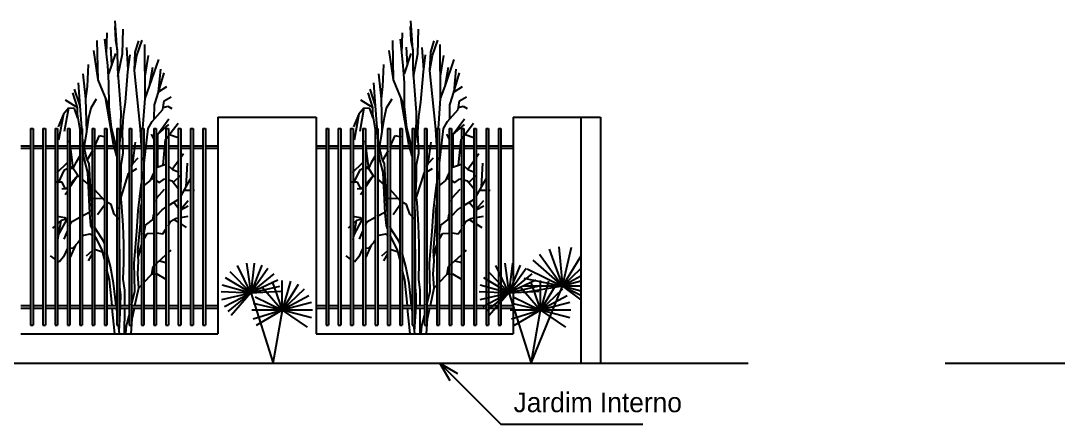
# Model space of a CAD drawing. Header units: millimetres. Extents: x 237 to 339, y 16 to 52.
# Drawn here: x 252.99 to 263.52, y 41.85 to 45.95 of the extents above; entities that cross this region are included whole.
import ezdxf

# ---------------------------------------------------------------- set-up
doc = ezdxf.new("R2010")
doc.units = ezdxf.units.MM
doc.header["$LTSCALE"] = 0.6
doc.header["$MEASUREMENT"] = 0
for name, color, linetype in [('0.1', 1, 'Continuous'), ('0.4', 4, 'Continuous'), ('02', 2, 'Continuous'), ('AR-ALV', 5, 'Continuous'), ('VEGETAÇAO', 76, 'Continuous')]:
    doc.layers.add(name, color=color, linetype=linetype)
doc.styles.add('stylUS BT', font='stylu.ttf', dxfattribs={"width": 1.5})
doc.dimstyles.new('ARQ_100', dxfattribs={"dimtxt": 0.125, "dimasz": 0.2, "dimexe": 0.1, "dimexo": 0.1, "dimgap": 0.1, "dimtad": 1, "dimzin": 6, "dimtxsty": 'stylUS BT', "dimblk1": 'DOTSMALL', "dimblk2": 'DOTSMALL', "dimsah": 1, "dimcen": 0.1, "dimdle": 0.1, "dimclrd": 256, "dimclre": 256, "dimclrt": 2, "dimaunit": 1, "dimadec": 0, "dimazin": 0, "dimtfac": 1, "dimtmove": 2, "dimatfit": 3, "dimldrblk": 'OPEN30', "dimfxl": 1, "dimtolj": 1, "dimtzin": 0, "dimarcsym": 0})

# ---------------------------------------------------------------- blocks, each defined once
blk = doc.blocks.new('_DOTSMALL')
at = {"color": 0, "linetype": 'ByBlock', "const_width": 0.5}
blk.add_lwpolyline([(-0.0625, 0, 1), (0.0625, 0, 1)], format="xyb", close=True, dxfattribs=at)
blk = doc.blocks.new('_Open30')
at = {"layer": 'AR-ALV', "color": 0, "lineweight": -2}
for p, q in [((-1, 0.268), (0, 0)), ((0, 0), (-1, -0.268)), ((0, 0), (-1, 0))]:
    blk.add_line(p, q, dxfattribs=at)

msp = doc.modelspace()

# ---------------------------------------------------------------- linework, layer by layer
at = {"layer": '0.1', "lineweight": -3}
for p, q in [((253.085, 44.857), (253.085, 42.857)), ((253.085, 44.857), (253.11, 44.857)), ((253.11, 44.857), (253.11, 42.857)), ((253.21, 44.857), (253.21, 42.857)), ((253.21, 44.857), (253.235, 44.857)), ((253.235, 44.857), (253.235, 42.857)), ((253.335, 44.857), (253.335, 42.857)), ((253.335, 44.857), (253.36, 44.857)), ((253.36, 44.857), (253.36, 42.857)), ((253.46, 44.857), (253.46, 42.857)), ((253.46, 44.857), (253.485, 44.857)), ((253.485, 44.857), (253.485, 42.857)), ((253.585, 44.857), (253.585, 42.857)), ((253.585, 44.857), (253.61, 44.857)), ((253.61, 44.857), (253.61, 42.857)), ((253.71, 44.857), (253.71, 42.857)), ((253.71, 44.857), (253.735, 44.857)), ((253.735, 44.857), (253.735, 42.857)), ((253.835, 44.857), (253.835, 42.857)), ((253.835, 44.857), (253.86, 44.857)), ((253.86, 44.857), (253.86, 42.857)), ((253.96, 44.857), (253.96, 42.857)), ((253.96, 44.857), (253.985, 44.857)), ((253.985, 44.857), (253.985, 42.857)), ((254.085, 44.857), (254.085, 42.857)), ((254.085, 44.857), (254.11, 44.857)), ((254.11, 44.857), (254.11, 42.857)), ((254.21, 44.857), (254.21, 42.857)), ((254.21, 44.857), (254.235, 44.857)), ((254.235, 44.857), (254.235, 42.857)), ((254.335, 44.857), (254.335, 42.857)), ((254.335, 44.857), (254.36, 44.857)), ((254.36, 44.857), (254.36, 42.857)), ((254.46, 44.857), (254.46, 42.857)), ((254.46, 44.857), (254.485, 44.857)), ((254.485, 44.857), (254.485, 42.857)), ((254.585, 44.857), (254.585, 42.857)), ((254.585, 44.857), (254.61, 44.857)), ((254.61, 44.857), (254.61, 42.857)), ((254.71, 44.857), (254.71, 42.857)), ((254.71, 44.857), (254.735, 44.857)), ((254.735, 44.857), (254.735, 42.857)), ((254.835, 44.857), (254.835, 42.857)), ((254.835, 44.857), (254.86, 44.857)), ((254.86, 44.857), (254.86, 42.857)), ((256.085, 44.857), (256.085, 42.857)), ((256.085, 44.857), (256.11, 44.857)), ((256.11, 44.857), (256.11, 42.857)), ((256.21, 44.857), (256.21, 42.857)), ((256.21, 44.857), (256.235, 44.857)), ((256.235, 44.857), (256.235, 42.857)), ((256.335, 44.857), (256.335, 42.857)), ((256.335, 44.857), (256.36, 44.857)), ((256.36, 44.857), (256.36, 42.857)), ((256.46, 44.857), (256.46, 42.857)), ((256.46, 44.857), (256.485, 44.857)), ((256.485, 44.857), (256.485, 42.857)), ((256.585, 44.857), (256.585, 42.857)), ((256.585, 44.857), (256.61, 44.857)), ((256.61, 44.857), (256.61, 42.857)), ((256.71, 44.857), (256.71, 42.857)), ((256.71, 44.857), (256.735, 44.857)), ((256.735, 44.857), (256.735, 42.857)), ((256.835, 44.857), (256.835, 42.857)), ((256.835, 44.857), (256.86, 44.857)), ((256.86, 44.857), (256.86, 42.857)), ((256.96, 44.857), (256.96, 42.857)), ((256.96, 44.857), (256.985, 44.857)), ((256.985, 44.857), (256.985, 42.857)), ((257.085, 44.857), (257.085, 42.857)), ((257.085, 44.857), (257.11, 44.857)), ((257.11, 44.857), (257.11, 42.857)), ((257.21, 44.857), (257.21, 42.857)), ((257.21, 44.857), (257.235, 44.857)), ((257.235, 44.857), (257.235, 42.857)), ((257.335, 44.857), (257.335, 42.857)), ((257.335, 44.857), (257.36, 44.857)), ((257.36, 44.857), (257.36, 42.857)), ((257.46, 44.857), (257.46, 42.857)), ((257.46, 44.857), (257.485, 44.857)), ((257.485, 44.857), (257.485, 42.857)), ((257.585, 44.857), (257.585, 42.857)), ((257.585, 44.857), (257.61, 44.857)), ((257.61, 44.857), (257.61, 42.857)), ((257.71, 44.857), (257.71, 42.857)), ((257.71, 44.857), (257.735, 44.857)), ((257.735, 44.857), (257.735, 42.857)), ((257.835, 44.857), (257.835, 42.857)), ((257.835, 44.857), (257.86, 44.857)), ((257.86, 44.857), (257.86, 42.857)), ((252.985, 44.682), (253.085, 44.682)), ((253.11, 44.682), (253.21, 44.682)), ((253.235, 44.682), (253.335, 44.682)), ((253.36, 44.682), (253.46, 44.682)), ((253.485, 44.682), (253.585, 44.682)), ((253.61, 44.682), (253.71, 44.682)), ((253.735, 44.682), (253.835, 44.682)), ((253.86, 44.682), (253.96, 44.682)), ((253.985, 44.682), (254.085, 44.682)), ((254.11, 44.682), (254.21, 44.682)), ((254.235, 44.682), (254.335, 44.682)), ((254.36, 44.682), (254.46, 44.682)), ((254.485, 44.682), (254.585, 44.682)), ((254.61, 44.682), (254.71, 44.682)), ((254.735, 44.682), (254.835, 44.682)), ((254.86, 44.682), (254.985, 44.682)), ((255.985, 44.682), (256.085, 44.682)), ((256.11, 44.682), (256.21, 44.682)), ((256.235, 44.682), (256.335, 44.682)), ((256.36, 44.682), (256.46, 44.682)), ((256.485, 44.682), (256.585, 44.682)), ((256.61, 44.682), (256.71, 44.682)), ((256.735, 44.682), (256.835, 44.682)), ((256.86, 44.682), (256.96, 44.682)), ((256.985, 44.682), (257.085, 44.682)), ((257.11, 44.682), (257.21, 44.682)), ((257.235, 44.682), (257.335, 44.682)), ((257.36, 44.682), (257.46, 44.682)), ((257.485, 44.682), (257.585, 44.682)), ((257.61, 44.682), (257.71, 44.682)), ((257.735, 44.682), (257.835, 44.682)), ((257.86, 44.682), (257.985, 44.682)), ((252.985, 44.657), (253.085, 44.657)), ((253.11, 44.657), (253.21, 44.657)), ((253.235, 44.657), (253.335, 44.657)), ((253.36, 44.657), (253.46, 44.657)), ((253.485, 44.657), (253.585, 44.657)), ((253.61, 44.657), (253.71, 44.657)), ((253.735, 44.657), (253.835, 44.657)), ((253.86, 44.657), (253.96, 44.657)), ((253.985, 44.657), (254.085, 44.657)), ((254.11, 44.657), (254.21, 44.657)), ((254.235, 44.657), (254.335, 44.657)), ((254.36, 44.657), (254.46, 44.657)), ((254.485, 44.657), (254.585, 44.657)), ((254.61, 44.657), (254.71, 44.657)), ((254.735, 44.657), (254.835, 44.657)), ((254.86, 44.657), (254.985, 44.657)), ((255.985, 44.657), (256.085, 44.657)), ((256.11, 44.657), (256.21, 44.657)), ((256.235, 44.657), (256.335, 44.657)), ((256.36, 44.657), (256.46, 44.657)), ((256.485, 44.657), (256.585, 44.657)), ((256.61, 44.657), (256.71, 44.657)), ((256.735, 44.657), (256.835, 44.657)), ((256.86, 44.657), (256.96, 44.657)), ((256.985, 44.657), (257.085, 44.657)), ((257.11, 44.657), (257.21, 44.657)), ((257.235, 44.657), (257.335, 44.657)), ((257.36, 44.657), (257.46, 44.657)), ((257.485, 44.657), (257.585, 44.657)), ((257.61, 44.657), (257.71, 44.657)), ((257.735, 44.657), (257.835, 44.657)), ((257.86, 44.657), (257.985, 44.657)), ((252.985, 43.057), (253.085, 43.057)), ((252.985, 43.032), (253.085, 43.032)), ((253.11, 43.057), (253.21, 43.057)), ((253.11, 43.032), (253.21, 43.032)), ((253.235, 43.057), (253.335, 43.057)), ((253.235, 43.032), (253.335, 43.032)), ((253.36, 43.057), (253.46, 43.057)), ((253.36, 43.032), (253.46, 43.032)), ((253.485, 43.057), (253.585, 43.057)), ((253.485, 43.032), (253.585, 43.032)), ((253.61, 43.057), (253.71, 43.057)), ((253.61, 43.032), (253.71, 43.032)), ((253.735, 43.057), (253.835, 43.057)), ((253.735, 43.032), (253.835, 43.032)), ((253.86, 43.057), (253.96, 43.057)), ((253.86, 43.032), (253.96, 43.032)), ((253.985, 43.057), (254.085, 43.057)), ((253.985, 43.032), (254.085, 43.032)), ((254.11, 43.057), (254.21, 43.057)), ((254.11, 43.032), (254.21, 43.032)), ((254.235, 43.057), (254.335, 43.057)), ((254.235, 43.032), (254.335, 43.032)), ((254.36, 43.057), (254.46, 43.057)), ((254.36, 43.032), (254.46, 43.032)), ((254.485, 43.057), (254.585, 43.057)), ((254.485, 43.032), (254.585, 43.032)), ((254.61, 43.057), (254.71, 43.057)), ((254.61, 43.032), (254.71, 43.032)), ((254.735, 43.057), (254.835, 43.057)), ((254.735, 43.032), (254.835, 43.032)), ((254.86, 43.057), (254.985, 43.057)), ((254.86, 43.032), (254.985, 43.032)), ((255.985, 43.057), (256.085, 43.057)), ((255.985, 43.032), (256.085, 43.032)), ((256.11, 43.057), (256.21, 43.057)), ((256.11, 43.032), (256.21, 43.032)), ((256.235, 43.057), (256.335, 43.057)), ((256.235, 43.032), (256.335, 43.032)), ((256.36, 43.057), (256.46, 43.057)), ((256.36, 43.032), (256.46, 43.032)), ((256.485, 43.057), (256.585, 43.057)), ((256.485, 43.032), (256.585, 43.032)), ((256.61, 43.057), (256.71, 43.057)), ((256.61, 43.032), (256.71, 43.032)), ((256.735, 43.057), (256.835, 43.057)), ((256.735, 43.032), (256.835, 43.032)), ((256.86, 43.057), (256.96, 43.057)), ((256.86, 43.032), (256.96, 43.032)), ((256.985, 43.057), (257.085, 43.057)), ((256.985, 43.032), (257.085, 43.032)), ((257.11, 43.057), (257.21, 43.057)), ((257.11, 43.032), (257.21, 43.032)), ((257.235, 43.057), (257.335, 43.057)), ((257.235, 43.032), (257.335, 43.032)), ((257.36, 43.057), (257.46, 43.057)), ((257.36, 43.032), (257.46, 43.032)), ((257.485, 43.057), (257.585, 43.057)), ((257.485, 43.032), (257.585, 43.032)), ((257.61, 43.057), (257.71, 43.057)), ((257.61, 43.032), (257.71, 43.032)), ((257.735, 43.057), (257.835, 43.057)), ((257.735, 43.032), (257.835, 43.032)), ((257.86, 43.057), (257.985, 43.057)), ((257.86, 43.032), (257.985, 43.032)), ((253.085, 42.857), (253.11, 42.857)), ((253.21, 42.857), (253.235, 42.857)), ((253.335, 42.857), (253.36, 42.857)), ((253.46, 42.857), (253.485, 42.857)), ((253.585, 42.857), (253.61, 42.857)), ((253.71, 42.857), (253.735, 42.857)), ((253.835, 42.857), (253.86, 42.857)), ((253.96, 42.857), (253.985, 42.857)), ((254.085, 42.857), (254.11, 42.857)), ((254.21, 42.857), (254.235, 42.857)), ((254.335, 42.857), (254.36, 42.857)), ((254.46, 42.857), (254.485, 42.857)), ((254.585, 42.857), (254.61, 42.857)), ((254.71, 42.857), (254.735, 42.857)), ((254.835, 42.857), (254.86, 42.857)), ((256.085, 42.857), (256.11, 42.857)), ((256.21, 42.857), (256.235, 42.857)), ((256.335, 42.857), (256.36, 42.857)), ((256.46, 42.857), (256.485, 42.857)), ((256.585, 42.857), (256.61, 42.857)), ((256.71, 42.857), (256.735, 42.857)), ((256.835, 42.857), (256.86, 42.857)), ((256.96, 42.857), (256.985, 42.857)), ((257.085, 42.857), (257.11, 42.857)), ((257.21, 42.857), (257.235, 42.857)), ((257.335, 42.857), (257.36, 42.857)), ((257.46, 42.857), (257.485, 42.857)), ((257.585, 42.857), (257.61, 42.857)), ((257.71, 42.857), (257.735, 42.857)), ((257.835, 42.857), (257.86, 42.857))]:
    msp.add_line(p, q, dxfattribs=at)
at = {"layer": '0.4', "lineweight": -3}
for p, q in [((258.672, 44.971), (258.672, 42.471)), ((258.672, 44.971), (258.872, 44.971)), ((258.872, 44.971), (258.872, 42.471)), ((237.43, 42.471), (260.372, 42.471)), ((262.372, 42.471), (275.888, 42.471))]:
    msp.add_line(p, q, dxfattribs=at)
at = {"layer": '02', "lineweight": -3}
for p, q in [((254.985, 44.971), (254.985, 42.771)), ((254.985, 44.971), (255.985, 44.971)), ((255.985, 44.971), (255.985, 42.771)), ((257.985, 44.971), (257.985, 42.771)), ((257.985, 44.971), (258.672, 44.971)), ((252.985, 42.771), (254.985, 42.771)), ((255.985, 42.771), (257.985, 42.771))]:
    msp.add_line(p, q, dxfattribs=at)
at = {"layer": 'VEGETAÇAO'}
for p, q in [((253.966, 45.657), (253.945, 45.953)), ((256.966, 45.657), (256.945, 45.953)), ((253.939, 45.895), (253.947, 45.756)), ((254.019, 45.618), (254.024, 45.868)), ((256.939, 45.895), (256.947, 45.756)), ((257.019, 45.618), (257.024, 45.868)), ((253.772, 45.351), (253.762, 45.752)), ((253.869, 45.497), (253.84, 45.766)), ((253.856, 45.617), (253.862, 45.829)), ((253.947, 45.756), (253.966, 45.657)), ((254.148, 45.634), (254.185, 45.75)), ((254.165, 45.6), (254.219, 45.754)), ((256.772, 45.351), (256.762, 45.752)), ((256.869, 45.497), (256.84, 45.766)), ((256.856, 45.617), (256.862, 45.829)), ((256.947, 45.756), (256.966, 45.657)), ((257.148, 45.634), (257.185, 45.75)), ((257.165, 45.6), (257.219, 45.754)), ((253.772, 45.351), (253.727, 45.651)), ((253.881, 45.414), (253.95, 45.619)), ((253.911, 45.505), (253.901, 45.685)), ((253.966, 45.657), (253.967, 45.464)), ((254.077, 45.454), (254.063, 45.682)), ((254.141, 45.447), (254.148, 45.634)), ((254.249, 45.161), (254.246, 45.712)), ((256.772, 45.351), (256.727, 45.651)), ((256.881, 45.414), (256.95, 45.619)), ((256.911, 45.505), (256.901, 45.685)), ((256.966, 45.657), (256.967, 45.464)), ((257.077, 45.454), (257.063, 45.682)), ((257.141, 45.447), (257.148, 45.634)), ((257.249, 45.161), (257.246, 45.712)), ((253.972, 45.387), (254.019, 45.618)), ((254.074, 45.434), (254.095, 45.605)), ((254.141, 45.447), (254.165, 45.6)), ((254.247, 45.389), (254.283, 45.6)), ((254.294, 45.288), (254.387, 45.558)), ((256.972, 45.387), (257.019, 45.618)), ((257.074, 45.434), (257.095, 45.605)), ((257.141, 45.447), (257.165, 45.6)), ((257.247, 45.389), (257.283, 45.6)), ((257.294, 45.288), (257.387, 45.558)), ((253.647, 45.158), (253.62, 45.413)), ((253.662, 45.284), (253.673, 45.509)), ((253.881, 45.321), (253.869, 45.497)), ((253.967, 45.464), (253.98, 45.288)), ((254.048, 45.125), (254.074, 45.434)), ((254.168, 45.183), (254.141, 45.447)), ((254.294, 45.288), (254.328, 45.481)), ((254.37, 45.182), (254.44, 45.424)), ((254.385, 45.231), (254.407, 45.459)), ((256.647, 45.158), (256.62, 45.413)), ((256.662, 45.284), (256.673, 45.509)), ((256.881, 45.321), (256.869, 45.497)), ((256.967, 45.464), (256.98, 45.288)), ((257.048, 45.125), (257.074, 45.434)), ((257.168, 45.183), (257.141, 45.447)), ((257.294, 45.288), (257.328, 45.481)), ((257.37, 45.182), (257.44, 45.424)), ((257.385, 45.231), (257.407, 45.459)), ((253.588, 45.087), (253.572, 45.321)), ((253.882, 45.082), (253.772, 45.351)), ((253.883, 45.082), (253.881, 45.321)), ((256.588, 45.087), (256.572, 45.321)), ((256.882, 45.082), (256.772, 45.351)), ((256.883, 45.082), (256.881, 45.321)), ((253.561, 45.071), (253.513, 45.221)), ((253.588, 45.089), (253.532, 45.258)), ((253.647, 45.158), (253.662, 45.284)), ((253.98, 45.288), (254, 45.019)), ((254.249, 45.161), (254.294, 45.288)), ((254.385, 45.231), (254.47, 45.286)), ((256.561, 45.071), (256.513, 45.221)), ((256.588, 45.089), (256.532, 45.258)), ((256.647, 45.158), (256.662, 45.284)), ((256.98, 45.288), (257, 45.019)), ((257.249, 45.161), (257.294, 45.288)), ((257.385, 45.231), (257.47, 45.286)), ((253.521, 45.096), (253.438, 45.144)), ((253.561, 45.071), (253.521, 45.096)), ((253.657, 44.822), (253.647, 45.158)), ((253.699, 45.067), (253.756, 45.159)), ((253.927, 44.699), (253.846, 45.171)), ((254.029, 44.979), (254.048, 45.125)), ((254.202, 44.852), (254.168, 45.183)), ((254.226, 44.857), (254.249, 45.161)), ((254.341, 44.954), (254.342, 45.099)), ((254.342, 45.099), (254.37, 45.182)), ((254.428, 45.049), (254.442, 45.139)), ((254.442, 45.139), (254.511, 45.178)), ((256.521, 45.096), (256.438, 45.144)), ((256.561, 45.071), (256.521, 45.096)), ((256.657, 44.822), (256.647, 45.158)), ((256.699, 45.067), (256.756, 45.159)), ((256.927, 44.699), (256.846, 45.171)), ((257.029, 44.979), (257.048, 45.125)), ((257.202, 44.852), (257.168, 45.183)), ((257.226, 44.857), (257.249, 45.161)), ((257.341, 44.954), (257.342, 45.099)), ((257.342, 45.099), (257.37, 45.182)), ((257.428, 45.049), (257.442, 45.139)), ((257.442, 45.139), (257.511, 45.178)), ((253.419, 45.002), (253.364, 44.875)), ((253.419, 45.002), (253.37, 44.74)), ((253.469, 45.063), (253.419, 45.002)), ((253.469, 45.063), (253.427, 44.826)), ((253.53, 45.06), (253.469, 45.063)), ((253.564, 44.963), (253.53, 45.06)), ((253.562, 45.005), (253.561, 45.071)), ((253.592, 44.823), (253.562, 45.005)), ((253.616, 44.728), (253.588, 45.089)), ((253.678, 44.968), (253.699, 45.067)), ((253.907, 44.869), (253.882, 45.082)), ((254, 45.019), (253.996, 44.775)), ((254.319, 44.93), (254.428, 45.049)), ((254.432, 45.07), (254.478, 45.083)), ((254.478, 45.083), (254.518, 45.059)), ((256.419, 45.002), (256.364, 44.875)), ((256.419, 45.002), (256.37, 44.74)), ((256.469, 45.063), (256.419, 45.002)), ((256.469, 45.063), (256.427, 44.826)), ((256.53, 45.06), (256.469, 45.063)), ((256.564, 44.963), (256.53, 45.06)), ((256.562, 45.005), (256.561, 45.071)), ((256.592, 44.823), (256.562, 45.005)), ((256.616, 44.728), (256.588, 45.089)), ((256.678, 44.968), (256.699, 45.067)), ((256.907, 44.869), (256.882, 45.082)), ((257, 45.019), (256.996, 44.775)), ((257.319, 44.93), (257.428, 45.049)), ((257.432, 45.07), (257.478, 45.083)), ((257.478, 45.083), (257.518, 45.059)), ((253.657, 44.826), (253.678, 44.968)), ((254.017, 44.818), (254.029, 44.979)), ((254.278, 44.858), (254.319, 44.93)), ((254.377, 44.8), (254.49, 44.954)), ((254.377, 44.8), (254.49, 44.898)), ((254.456, 44.744), (254.584, 44.912)), ((256.657, 44.826), (256.678, 44.968)), ((257.017, 44.818), (257.029, 44.979)), ((257.278, 44.858), (257.319, 44.93)), ((257.377, 44.8), (257.49, 44.954)), ((257.377, 44.8), (257.49, 44.898)), ((257.456, 44.744), (257.584, 44.912)), ((253.629, 44.667), (253.657, 44.822)), ((253.735, 44.671), (253.786, 44.786)), ((253.786, 44.786), (253.844, 44.773)), ((253.96, 44.65), (253.907, 44.869)), ((254.026, 44.605), (254.017, 44.818)), ((254.21, 44.679), (254.202, 44.852)), ((254.238, 44.506), (254.278, 44.858)), ((254.335, 44.751), (254.313, 44.8)), ((254.376, 44.466), (254.377, 44.8)), ((254.497, 44.798), (254.585, 44.765)), ((256.629, 44.667), (256.657, 44.822)), ((256.735, 44.671), (256.786, 44.786)), ((256.786, 44.786), (256.844, 44.773)), ((256.96, 44.65), (256.907, 44.869)), ((257.026, 44.605), (257.017, 44.818)), ((257.21, 44.679), (257.202, 44.852)), ((257.238, 44.506), (257.278, 44.858)), ((257.335, 44.751), (257.313, 44.8)), ((257.376, 44.466), (257.377, 44.8)), ((257.497, 44.798), (257.585, 44.765)), ((253.519, 44.452), (253.484, 44.731)), ((253.628, 44.551), (253.61, 44.683)), ((253.655, 44.546), (253.616, 44.728)), ((253.96, 44.575), (253.927, 44.699)), ((253.996, 44.775), (253.985, 44.666)), ((254.122, 44.501), (254.152, 44.72)), ((254.377, 44.66), (254.36, 44.696)), ((254.432, 44.485), (254.456, 44.744)), ((256.519, 44.452), (256.484, 44.731)), ((256.628, 44.551), (256.61, 44.683)), ((256.655, 44.546), (256.616, 44.728)), ((256.96, 44.575), (256.927, 44.699)), ((256.996, 44.775), (256.985, 44.666)), ((257.122, 44.501), (257.152, 44.72)), ((257.377, 44.66), (257.36, 44.696)), ((257.432, 44.485), (257.456, 44.744)), ((253.55, 44.52), (253.585, 44.577)), ((253.661, 44.536), (253.718, 44.632)), ((254.004, 44.489), (254.026, 44.605)), ((254.61, 44.563), (254.638, 44.602)), ((256.55, 44.52), (256.585, 44.577)), ((256.661, 44.536), (256.718, 44.632)), ((257.004, 44.489), (257.026, 44.605)), ((257.61, 44.563), (257.638, 44.602)), ((253.453, 44.504), (253.352, 44.405)), ((253.46, 44.498), (253.453, 44.504)), ((253.519, 44.452), (253.485, 44.478)), ((253.519, 44.452), (253.55, 44.52)), ((253.665, 44.411), (253.628, 44.551)), ((253.679, 44.501), (253.655, 44.546)), ((253.7, 44.143), (253.679, 44.501)), ((254.004, 44.344), (254.004, 44.489)), ((254.11, 44.471), (254.122, 44.501)), ((254.122, 44.501), (254.177, 44.56)), ((254.238, 44.506), (254.235, 44.561)), ((254.235, 44.34), (254.238, 44.506)), ((254.359, 44.46), (254.46, 44.494)), ((254.485, 44.478), (254.526, 44.441)), ((254.524, 44.443), (254.585, 44.528)), ((254.664, 44.263), (254.677, 44.505)), ((256.453, 44.504), (256.352, 44.405)), ((256.46, 44.498), (256.453, 44.504)), ((256.519, 44.452), (256.485, 44.478)), ((256.519, 44.452), (256.55, 44.52)), ((256.665, 44.411), (256.628, 44.551)), ((256.679, 44.501), (256.655, 44.546)), ((256.7, 44.143), (256.679, 44.501)), ((257.004, 44.344), (257.004, 44.489)), ((257.11, 44.471), (257.122, 44.501)), ((257.122, 44.501), (257.177, 44.56)), ((257.238, 44.506), (257.235, 44.561)), ((257.235, 44.34), (257.238, 44.506)), ((257.359, 44.46), (257.46, 44.494)), ((257.485, 44.478), (257.526, 44.441)), ((257.524, 44.443), (257.585, 44.528)), ((257.664, 44.263), (257.677, 44.505)), ((253.424, 44.431), (253.365, 44.304)), ((253.464, 44.45), (253.424, 44.431)), ((253.519, 44.452), (253.485, 44.451)), ((253.566, 44.38), (253.485, 44.256)), ((253.566, 44.38), (253.485, 44.284)), ((253.564, 44.381), (253.519, 44.452)), ((253.585, 44.363), (253.564, 44.381)), ((253.686, 43.997), (253.665, 44.411)), ((254.004, 44.158), (254.081, 44.399)), ((254.081, 44.399), (254.085, 44.41)), ((254.081, 44.4), (254.085, 44.402)), ((254.11, 44.417), (254.165, 44.449)), ((254.302, 44.327), (254.335, 44.404)), ((254.526, 44.441), (254.593, 44.413)), ((254.538, 44.312), (254.611, 44.382)), ((254.735, 44.393), (254.736, 44.394)), ((256.424, 44.431), (256.365, 44.304)), ((256.464, 44.45), (256.424, 44.431)), ((256.519, 44.452), (256.485, 44.451)), ((256.566, 44.38), (256.485, 44.256)), ((256.566, 44.38), (256.485, 44.284)), ((256.564, 44.381), (256.519, 44.452)), ((256.585, 44.363), (256.564, 44.381)), ((256.686, 43.997), (256.665, 44.411)), ((257.004, 44.158), (257.081, 44.399)), ((257.081, 44.399), (257.085, 44.41)), ((257.081, 44.4), (257.085, 44.402)), ((257.11, 44.417), (257.165, 44.449)), ((257.302, 44.327), (257.335, 44.404)), ((257.526, 44.441), (257.593, 44.413)), ((257.538, 44.312), (257.611, 44.382)), ((257.735, 44.393), (257.736, 44.394)), ((253.405, 44.312), (253.345, 44.313)), ((253.441, 44.241), (253.405, 44.312)), ((253.46, 44.26), (253.441, 44.241)), ((253.675, 44.287), (253.61, 44.342)), ((253.998, 44.204), (254.004, 44.344)), ((254.201, 44.224), (254.21, 44.303)), ((254.235, 44.276), (254.302, 44.327)), ((254.313, 44.353), (254.335, 44.342)), ((254.36, 44.328), (254.394, 44.31)), ((254.394, 44.31), (254.444, 44.344)), ((254.444, 44.344), (254.46, 44.34)), ((254.485, 44.335), (254.523, 44.326)), ((254.523, 44.326), (254.585, 44.249)), ((254.61, 44.166), (254.71, 44.347)), ((256.405, 44.312), (256.345, 44.313)), ((256.441, 44.241), (256.405, 44.312)), ((256.46, 44.26), (256.441, 44.241)), ((256.675, 44.287), (256.61, 44.342)), ((256.998, 44.204), (257.004, 44.344)), ((257.201, 44.224), (257.21, 44.303)), ((257.235, 44.276), (257.302, 44.327)), ((257.313, 44.353), (257.335, 44.342)), ((257.36, 44.328), (257.394, 44.31)), ((257.394, 44.31), (257.444, 44.344)), ((257.444, 44.344), (257.46, 44.34)), ((257.485, 44.335), (257.523, 44.326)), ((257.523, 44.326), (257.585, 44.249)), ((257.61, 44.166), (257.71, 44.347)), ((253.441, 44.241), (253.401, 44.243)), ((253.46, 44.218), (253.437, 44.182)), ((253.841, 44.118), (253.735, 44.236)), ((254.01, 44.105), (253.998, 44.204)), ((254.176, 44.019), (254.201, 44.224)), ((254.36, 44.118), (254.367, 44.154)), ((254.367, 44.154), (254.446, 44.239)), ((254.645, 44.229), (254.71, 44.231)), ((254.735, 44.232), (254.751, 44.232)), ((256.441, 44.241), (256.401, 44.243)), ((256.46, 44.218), (256.437, 44.182)), ((256.841, 44.118), (256.735, 44.236)), ((257.01, 44.105), (256.998, 44.204)), ((257.176, 44.019), (257.201, 44.224)), ((257.36, 44.118), (257.367, 44.154)), ((257.367, 44.154), (257.446, 44.239)), ((257.645, 44.229), (257.71, 44.231)), ((257.735, 44.232), (257.751, 44.232)), ((253.713, 43.936), (253.7, 44.143)), ((253.82, 44.141), (253.72, 44.144)), ((253.835, 44.077), (253.766, 43.98)), ((253.903, 44.085), (253.858, 44.109)), ((253.935, 43.987), (253.903, 44.085)), ((253.989, 44.021), (253.985, 44.055)), ((254.025, 43.873), (254.01, 44.105)), ((254.2, 44.016), (254.21, 44.09)), ((254.42, 44.031), (254.46, 44.058)), ((254.485, 44.075), (254.503, 44.086)), ((254.503, 44.086), (254.585, 44.136)), ((254.54, 44.109), (254.585, 44.051)), ((254.61, 44.036), (254.687, 44.126)), ((254.61, 44.032), (254.687, 44.07)), ((256.713, 43.936), (256.7, 44.143)), ((256.82, 44.141), (256.72, 44.144)), ((256.835, 44.077), (256.766, 43.98)), ((256.903, 44.085), (256.858, 44.109)), ((256.935, 43.987), (256.903, 44.085)), ((256.989, 44.021), (256.985, 44.055)), ((257.025, 43.873), (257.01, 44.105)), ((257.2, 44.016), (257.21, 44.09)), ((257.42, 44.031), (257.46, 44.058)), ((257.485, 44.075), (257.503, 44.086)), ((257.503, 44.086), (257.585, 44.136)), ((257.54, 44.109), (257.585, 44.051)), ((257.61, 44.036), (257.687, 44.126)), ((257.61, 44.032), (257.687, 44.07)), ((253.433, 43.949), (253.36, 43.963)), ((253.452, 43.934), (253.36, 43.762)), ((253.452, 43.934), (253.395, 43.921)), ((253.46, 43.931), (253.433, 43.949)), ((253.585, 43.951), (253.5, 43.905)), ((253.681, 44.002), (253.606, 43.962)), ((253.698, 43.872), (253.686, 43.997)), ((253.989, 43.928), (253.935, 43.987)), ((253.993, 43.248), (253.989, 44.021)), ((254.164, 43.811), (254.176, 44.019)), ((254.201, 43.891), (254.2, 44.016)), ((254.252, 43.873), (254.337, 43.939)), ((254.325, 43.93), (254.335, 43.985)), ((254.36, 43.965), (254.42, 44.031)), ((254.508, 43.916), (254.557, 43.944)), ((254.557, 43.944), (254.585, 43.948)), ((254.61, 43.953), (254.686, 43.966)), ((256.433, 43.949), (256.36, 43.963)), ((256.452, 43.934), (256.36, 43.762)), ((256.452, 43.934), (256.395, 43.921)), ((256.46, 43.931), (256.433, 43.949)), ((256.585, 43.951), (256.5, 43.905)), ((256.681, 44.002), (256.606, 43.962)), ((256.698, 43.872), (256.686, 43.997)), ((256.989, 43.928), (256.935, 43.987)), ((256.993, 43.248), (256.989, 44.021)), ((257.164, 43.811), (257.176, 44.019)), ((257.201, 43.891), (257.2, 44.016)), ((257.252, 43.873), (257.337, 43.939)), ((257.325, 43.93), (257.335, 43.985)), ((257.36, 43.965), (257.42, 44.031)), ((257.508, 43.916), (257.557, 43.944)), ((257.557, 43.944), (257.585, 43.948)), ((257.61, 43.953), (257.686, 43.966)), ((253.335, 43.868), (253.309, 43.844)), ((253.395, 43.921), (253.36, 43.89)), ((253.361, 43.728), (253.395, 43.921)), ((253.5, 43.905), (253.485, 43.914)), ((253.485, 43.871), (253.5, 43.905)), ((253.71, 43.841), (253.698, 43.872)), ((253.741, 43.843), (253.735, 43.861)), ((253.831, 43.702), (253.741, 43.843)), ((254.031, 43.686), (254.025, 43.873)), ((254.175, 43.614), (254.201, 43.891)), ((254.235, 43.782), (254.252, 43.873)), ((254.427, 43.788), (254.46, 43.833)), ((254.482, 43.863), (254.508, 43.916)), ((254.539, 43.933), (254.585, 43.903)), ((254.61, 43.887), (254.666, 43.85)), ((256.335, 43.868), (256.309, 43.844)), ((256.395, 43.921), (256.36, 43.89)), ((256.361, 43.728), (256.395, 43.921)), ((256.5, 43.905), (256.485, 43.914)), ((256.485, 43.871), (256.5, 43.905)), ((256.71, 43.841), (256.698, 43.872)), ((256.741, 43.843), (256.735, 43.861)), ((256.831, 43.702), (256.741, 43.843)), ((257.031, 43.686), (257.025, 43.873)), ((257.175, 43.614), (257.201, 43.891)), ((257.235, 43.782), (257.252, 43.873)), ((257.427, 43.788), (257.46, 43.833)), ((257.482, 43.863), (257.508, 43.916)), ((257.539, 43.933), (257.585, 43.903)), ((257.61, 43.887), (257.666, 43.85)), ((253.425, 43.731), (253.46, 43.812)), ((253.621, 43.771), (253.61, 43.756)), ((253.688, 43.784), (253.621, 43.771)), ((253.71, 43.774), (253.688, 43.784)), ((253.746, 43.75), (253.735, 43.777)), ((253.739, 43.76), (253.735, 43.762)), ((253.811, 43.624), (253.746, 43.75)), ((254.136, 43.488), (254.164, 43.811)), ((254.235, 43.731), (254.269, 43.791)), ((254.269, 43.791), (254.335, 43.794)), ((254.36, 43.795), (254.367, 43.795)), ((254.367, 43.795), (254.427, 43.788)), ((256.425, 43.731), (256.46, 43.812)), ((256.621, 43.771), (256.61, 43.756)), ((256.688, 43.784), (256.621, 43.771)), ((256.71, 43.774), (256.688, 43.784)), ((256.746, 43.75), (256.735, 43.777)), ((256.739, 43.76), (256.735, 43.762)), ((256.811, 43.624), (256.746, 43.75)), ((257.136, 43.488), (257.164, 43.811)), ((257.235, 43.731), (257.269, 43.791)), ((257.269, 43.791), (257.335, 43.794)), ((257.36, 43.795), (257.367, 43.795)), ((257.367, 43.795), (257.427, 43.788)), ((253.457, 43.633), (253.42, 43.554)), ((253.46, 43.633), (253.457, 43.633)), ((253.542, 43.67), (253.485, 43.542)), ((253.515, 43.641), (253.485, 43.637)), ((253.566, 43.696), (253.515, 43.641)), ((253.585, 43.722), (253.566, 43.696)), ((253.736, 43.627), (253.735, 43.627)), ((253.817, 43.599), (253.735, 43.627)), ((253.835, 43.525), (253.811, 43.624)), ((253.835, 43.686), (253.831, 43.702)), ((254.031, 43.493), (254.031, 43.686)), ((254.178, 43.56), (254.21, 43.672)), ((254.179, 43.546), (254.21, 43.666)), ((254.485, 43.596), (254.511, 43.619)), ((256.457, 43.633), (256.42, 43.554)), ((256.46, 43.633), (256.457, 43.633)), ((256.542, 43.67), (256.485, 43.542)), ((256.515, 43.641), (256.485, 43.637)), ((256.566, 43.696), (256.515, 43.641)), ((256.585, 43.722), (256.566, 43.696)), ((256.736, 43.627), (256.735, 43.627)), ((256.817, 43.599), (256.735, 43.627)), ((256.835, 43.525), (256.811, 43.624)), ((256.835, 43.686), (256.831, 43.702)), ((257.031, 43.493), (257.031, 43.686)), ((257.178, 43.56), (257.21, 43.672)), ((257.179, 43.546), (257.21, 43.666)), ((257.485, 43.596), (257.511, 43.619)), ((258.35, 43.631), (258.485, 43.254)), ((258.45, 43.653), (258.485, 43.254)), ((258.485, 43.254), (258.577, 43.652)), ((253.335, 43.528), (253.289, 43.563)), ((253.42, 43.554), (253.374, 43.5)), ((253.71, 43.615), (253.65, 43.559)), ((253.71, 43.584), (253.67, 43.513)), ((253.897, 43.456), (253.86, 43.593)), ((254.182, 43.51), (254.175, 43.614)), ((254.33, 43.455), (254.46, 43.573)), ((254.394, 43.513), (254.46, 43.495)), ((256.335, 43.528), (256.289, 43.563)), ((256.42, 43.554), (256.374, 43.5)), ((256.71, 43.615), (256.65, 43.559)), ((256.71, 43.584), (256.67, 43.513)), ((256.897, 43.456), (256.86, 43.593)), ((257.182, 43.51), (257.175, 43.614)), ((257.33, 43.455), (257.46, 43.573)), ((257.394, 43.513), (257.46, 43.495)), ((258.186, 43.52), (258.485, 43.254)), ((258.254, 43.581), (258.485, 43.254)), ((258.672, 43.56), (258.485, 43.254)), ((253.374, 43.5), (253.36, 43.51)), ((253.46, 43.486), (253.456, 43.477)), ((253.885, 43.32), (253.86, 43.422)), ((253.928, 43.286), (253.897, 43.456)), ((254.026, 43.327), (254.031, 43.493)), ((254.144, 43.203), (254.136, 43.488)), ((254.174, 43.375), (254.182, 43.51)), ((254.315, 43.377), (254.33, 43.455)), ((255.321, 43.188), (255.186, 43.465)), ((255.279, 43.487), (255.321, 43.188)), ((255.356, 43.488), (255.321, 43.188)), ((255.435, 43.467), (255.321, 43.188)), ((255.496, 43.434), (255.321, 43.188)), ((256.374, 43.5), (256.36, 43.51)), ((256.46, 43.486), (256.456, 43.477)), ((256.885, 43.32), (256.86, 43.422)), ((256.928, 43.286), (256.897, 43.456)), ((257.026, 43.327), (257.031, 43.493)), ((257.144, 43.203), (257.136, 43.488)), ((257.174, 43.375), (257.182, 43.51)), ((257.315, 43.377), (257.33, 43.455)), ((257.943, 43.188), (257.808, 43.465)), ((257.901, 43.487), (257.943, 43.188)), ((257.978, 43.488), (257.943, 43.188)), ((258.057, 43.467), (257.943, 43.188)), ((258.118, 43.434), (257.943, 43.188)), ((258.127, 43.432), (258.672, 43.162)), ((258.672, 43.434), (258.485, 43.254)), ((253.912, 43.057), (253.885, 43.32)), ((254.042, 43.213), (254.026, 43.327)), ((254.184, 43.236), (254.174, 43.375)), ((254.235, 43.291), (254.315, 43.377)), ((254.315, 43.377), (254.368, 43.38)), ((254.368, 43.38), (254.46, 43.326)), ((255.062, 43.343), (255.321, 43.188)), ((255.554, 43.38), (255.088, 42.997)), ((255.11, 43.404), (255.321, 43.188)), ((255.595, 43.314), (255.321, 43.188)), ((255.641, 43.01), (255.641, 43.312)), ((255.724, 43.306), (255.641, 43.01)), ((256.912, 43.057), (256.885, 43.32)), ((257.042, 43.213), (257.026, 43.327)), ((257.184, 43.236), (257.174, 43.375)), ((257.235, 43.291), (257.315, 43.377)), ((257.315, 43.377), (257.368, 43.38)), ((257.368, 43.38), (257.46, 43.326)), ((257.684, 43.343), (257.943, 43.188)), ((258.176, 43.38), (257.709, 42.997)), ((257.732, 43.404), (257.943, 43.188)), ((258.217, 43.314), (257.943, 43.188)), ((258.093, 43.335), (258.485, 43.254)), ((258.263, 43.01), (258.263, 43.312)), ((258.346, 43.306), (258.263, 43.01)), ((258.672, 43.355), (258.485, 43.254)), ((258.672, 43.305), (258.485, 43.254)), ((253.954, 43.057), (253.928, 43.286)), ((254, 43.165), (253.993, 43.248)), ((254.041, 43.057), (254.042, 43.213)), ((254.11, 43.063), (254.144, 43.203)), ((254.145, 43.057), (254.184, 43.236)), ((254.184, 43.236), (254.21, 43.264)), ((255.019, 43.2), (255.321, 43.188)), ((255.027, 43.12), (255.615, 43.256)), ((255.03, 43.268), (255.321, 43.188)), ((255.322, 43.188), (255.626, 43.205)), ((255.445, 43.236), (255.641, 43.01)), ((255.54, 43.301), (255.641, 43.01)), ((255.802, 43.273), (255.641, 43.01)), ((255.863, 43.223), (255.641, 43.01)), ((256.954, 43.057), (256.928, 43.286)), ((257, 43.165), (256.993, 43.248)), ((257.041, 43.057), (257.042, 43.213)), ((257.11, 43.063), (257.144, 43.203)), ((257.145, 43.057), (257.184, 43.236)), ((257.184, 43.236), (257.21, 43.264)), ((257.641, 43.2), (257.943, 43.188)), ((257.649, 43.12), (258.237, 43.256)), ((257.652, 43.268), (257.943, 43.188)), ((257.944, 43.188), (258.247, 43.205)), ((258.066, 43.236), (258.263, 43.01)), ((258.672, 43.254), (258.085, 43.254)), ((258.484, 43.253), (258.087, 43.185)), ((258.162, 43.301), (258.263, 43.01)), ((258.169, 42.471), (258.486, 43.253)), ((258.423, 43.273), (258.263, 43.01)), ((258.485, 43.223), (258.263, 43.01)), ((258.672, 43.205), (258.485, 43.254)), ((258.486, 43.253), (258.672, 43.117)), ((253.999, 43.057), (254, 43.165)), ((255.054, 43.048), (255.321, 43.188)), ((255.32, 43.187), (255.122, 42.957)), ((255.321, 43.189), (255.547, 42.471)), ((255.365, 43.147), (255.642, 43.009)), ((255.912, 43.156), (255.641, 43.01)), ((256.999, 43.057), (257, 43.165)), ((257.676, 43.048), (257.943, 43.188)), ((257.942, 43.187), (257.743, 42.957)), ((257.943, 43.189), (258.169, 42.471)), ((257.987, 43.147), (258.264, 43.009)), ((258.534, 43.156), (258.263, 43.01)), ((253.941, 42.771), (253.914, 43.032)), ((253.96, 43.005), (253.957, 43.032)), ((253.985, 42.793), (253.999, 43.045)), ((254.04, 42.771), (254.041, 43.032)), ((254.116, 42.921), (254.14, 43.032)), ((255.949, 43.01), (255.333, 43.01)), ((255.641, 43.01), (255.346, 42.92)), ((255.641, 43.01), (255.349, 43.079)), ((255.641, 43.01), (255.376, 42.854)), ((255.547, 42.471), (255.642, 43.009)), ((255.938, 43.09), (255.641, 43.01)), ((255.939, 42.931), (255.641, 43.01)), ((255.641, 43.01), (255.895, 42.836)), ((256.941, 42.771), (256.914, 43.032)), ((256.96, 43.005), (256.957, 43.032)), ((256.985, 42.793), (256.999, 43.045)), ((257.04, 42.771), (257.041, 43.032)), ((257.116, 42.921), (257.14, 43.032)), ((258.571, 43.01), (257.955, 43.01)), ((258.263, 43.01), (257.968, 42.92)), ((258.263, 43.01), (257.971, 43.079)), ((258.263, 43.01), (257.997, 42.854)), ((258.169, 42.471), (258.264, 43.009)), ((258.56, 43.09), (258.263, 43.01)), ((258.561, 42.931), (258.263, 43.01)), ((258.263, 43.01), (258.517, 42.836)), ((254.058, 42.85), (254.085, 42.961)), ((254.106, 42.771), (254.116, 42.921)), ((257.058, 42.85), (257.085, 42.961)), ((257.106, 42.771), (257.116, 42.921)), ((253.987, 42.771), (253.977, 42.857)), ((254.052, 42.771), (254.058, 42.85)), ((256.987, 42.771), (256.977, 42.857)), ((257.052, 42.771), (257.058, 42.85))]:
    msp.add_line(p, q, dxfattribs=at)

# ---------------------------------------------------------------- texts
at = {"layer": '02', "lineweight": -3, "insert": (257.99, 42.173), "char_height": 0.2, "attachment_point": 1}
msp.add_mtext('{\\fCityBlueprint|b0|i0|c2|p2;Jardim Interno}', dxfattribs=at)

# ---------------------------------------------------------------- leaders
at = {"layer": '0.1', "lineweight": -3}
msp.add_leader([(257.241, 42.471), (257.861, 41.85), (259.301, 41.85)], dimstyle='ARQ_100', override={"dimgap": 0.1, "dimtad": 0}, dxfattribs=at)

doc.saveas('drawing.dxf')
